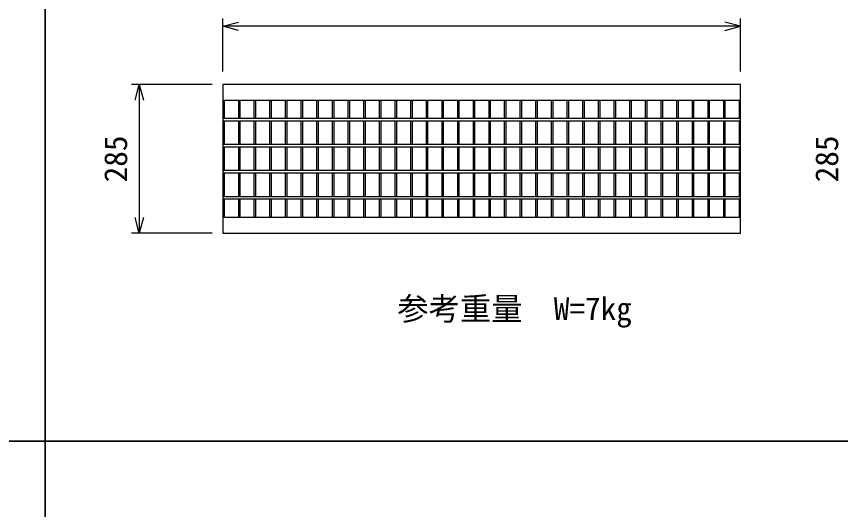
# Model space of a CAD drawing. Units: millimetres, scale not verified. Extents: x -25200 to 25200, y -8910 to 8910.
# Drawn here: x -9372 to -7792, y -1750 to -804 of the extents above; entities that cross this region are included whole.
import ezdxf
from ezdxf.enums import TextEntityAlignment as Align

# ---------------------------------------------------------------- set-up
doc = ezdxf.new("R2010")
doc.units = ezdxf.units.MM
doc.header["$LTSCALE"] = 30
for name, color, linetype, lineweight in [('0-0_DIM', 7, 'Continuous', 25), ('0-2_HATCH', 6, 'Continuous', 25), ('0-6_TXT', 7, 'Continuous', 25)]:
    doc.layers.add(name, color=color, linetype=linetype, lineweight=lineweight)
doc.styles.add('ＭＳ ゴシック', font='')
doc.styles.get('ＭＳ ゴシック').set_extended_font_data('MS Gothic')

msp = doc.modelspace()

# ---------------------------------------------------------------- linework, layer by layer
at = {"layer": '0-0_DIM'}
for p, q in [((-8976.52, -909.78), (-8976.52, -808.19)), ((-7983.52, -909.78), (-7983.52, -808.19)), ((-7983.52, -823.19), (-8976.52, -823.19)), ((-8996.52, -935.01), (-9151.52, -935.01)), ((-9136.52, -935.01), (-9136.52, -1220.01)), ((-8996.52, -1220.01), (-9151.52, -1220.01))]:
    msp.add_line(p, q, dxfattribs=at)
for points in [[(-8946.52, -831.23), (-8976.52, -823.19), (-8946.52, -815.16)], [(-8013.52, -831.23), (-7983.52, -823.19), (-8013.52, -815.16)], [(-9144.56, -965.01), (-9136.52, -935.01), (-9128.48, -965.01)], [(-9128.48, -1190.01), (-9136.52, -1220.01), (-9144.56, -1190.01)]]:
    msp.add_lwpolyline(points, dxfattribs=at)
at = {"layer": '0-2_HATCH'}
for p, q in [((-8976.52, -965.01), (-7983.52, -965.01)), ((-8973.52, -965.01), (-8973.52, -1000.01)), ((-8946.52, -965.01), (-8946.52, -1000.01)), ((-8943.52, -965.01), (-8943.52, -1000.01)), ((-8916.52, -965.01), (-8916.52, -1000.01)), ((-8913.52, -965.01), (-8913.52, -1000.01)), ((-8886.52, -965.01), (-8886.52, -1000.01)), ((-8883.52, -965.01), (-8883.52, -1000.01)), ((-8856.52, -965.01), (-8856.52, -1000.01)), ((-8853.52, -965.01), (-8853.52, -1000.01)), ((-8826.52, -965.01), (-8826.52, -1000.01)), ((-8823.52, -965.01), (-8823.52, -1000.01)), ((-8796.52, -965.01), (-8796.52, -1000.01)), ((-8793.52, -965.01), (-8793.52, -1000.01)), ((-8766.52, -965.01), (-8766.52, -1000.01)), ((-8763.52, -965.01), (-8763.52, -1000.01)), ((-8736.52, -965.01), (-8736.52, -1000.01)), ((-8733.52, -965.01), (-8733.52, -1000.01)), ((-8706.52, -965.01), (-8706.52, -1000.01)), ((-8703.52, -965.01), (-8703.52, -1000.01)), ((-8676.52, -965.01), (-8676.52, -1000.01)), ((-8673.52, -965.01), (-8673.52, -1000.01)), ((-8646.52, -965.01), (-8646.52, -1000.01)), ((-8643.52, -965.01), (-8643.52, -1000.01)), ((-8616.52, -965.01), (-8616.52, -1000.01)), ((-8613.52, -965.01), (-8613.52, -1000.01)), ((-8586.52, -965.01), (-8586.52, -1000.01)), ((-8583.52, -965.01), (-8583.52, -1000.01)), ((-8556.52, -965.01), (-8556.52, -1000.01)), ((-8553.52, -965.01), (-8553.52, -1000.01)), ((-8526.52, -965.01), (-8526.52, -1000.01)), ((-8523.52, -965.01), (-8523.52, -1000.01)), ((-8496.52, -965.01), (-8496.52, -1000.01)), ((-8493.52, -965.01), (-8493.52, -1000.01)), ((-8466.52, -965.01), (-8466.52, -1000.01)), ((-8463.52, -965.01), (-8463.52, -1000.01)), ((-8436.52, -965.01), (-8436.52, -1000.01)), ((-8433.52, -965.01), (-8433.52, -1000.01)), ((-8406.52, -965.01), (-8406.52, -1000.01)), ((-8403.52, -965.01), (-8403.52, -1000.01)), ((-8376.52, -965.01), (-8376.52, -1000.01)), ((-8373.52, -965.01), (-8373.52, -1000.01)), ((-8346.52, -965.01), (-8346.52, -1000.01)), ((-8343.52, -965.01), (-8343.52, -1000.01)), ((-8316.52, -965.01), (-8316.52, -1000.01)), ((-8313.52, -965.01), (-8313.52, -1000.01)), ((-8286.52, -965.01), (-8286.52, -1000.01)), ((-8283.52, -965.01), (-8283.52, -1000.01)), ((-8256.52, -965.01), (-8256.52, -1000.01)), ((-8253.52, -965.01), (-8253.52, -1000.01)), ((-8226.52, -965.01), (-8226.52, -1000.01)), ((-8223.52, -965.01), (-8223.52, -1000.01)), ((-8196.52, -965.01), (-8196.52, -1000.01)), ((-8193.52, -965.01), (-8193.52, -1000.01)), ((-8166.52, -965.01), (-8166.52, -1000.01)), ((-8163.52, -965.01), (-8163.52, -1000.01)), ((-8136.52, -965.01), (-8136.52, -1000.01)), ((-8133.52, -965.01), (-8133.52, -1000.01)), ((-8106.52, -965.01), (-8106.52, -1000.01)), ((-8103.52, -965.01), (-8103.52, -1000.01)), ((-8076.52, -965.01), (-8076.52, -1000.01)), ((-8073.52, -965.01), (-8073.52, -1000.01)), ((-8046.52, -965.01), (-8046.52, -1000.01)), ((-8043.52, -965.01), (-8043.52, -1000.01)), ((-8016.52, -965.01), (-8016.52, -1000.01)), ((-8013.52, -965.01), (-8013.52, -1000.01)), ((-7986.52, -965.01), (-7986.52, -1000.01)), ((-7983.52, -1000.01), (-8976.52, -1000.01)), ((-7983.52, -1005.01), (-8976.52, -1005.01)), ((-8973.52, -1005.01), (-8973.52, -1050.01)), ((-8946.52, -1005.01), (-8946.52, -1050.01)), ((-8943.52, -1005.01), (-8943.52, -1050.01)), ((-8916.52, -1005.01), (-8916.52, -1050.01)), ((-8913.52, -1005.01), (-8913.52, -1050.01)), ((-8886.52, -1005.01), (-8886.52, -1050.01)), ((-8883.52, -1005.01), (-8883.52, -1050.01)), ((-8856.52, -1005.01), (-8856.52, -1050.01)), ((-8853.52, -1005.01), (-8853.52, -1050.01)), ((-8826.52, -1005.01), (-8826.52, -1050.01)), ((-8823.52, -1005.01), (-8823.52, -1050.01)), ((-8796.52, -1005.01), (-8796.52, -1050.01)), ((-8793.52, -1005.01), (-8793.52, -1050.01)), ((-8766.52, -1005.01), (-8766.52, -1050.01)), ((-8763.52, -1005.01), (-8763.52, -1050.01)), ((-8736.52, -1005.01), (-8736.52, -1050.01)), ((-8733.52, -1005.01), (-8733.52, -1050.01)), ((-8706.52, -1005.01), (-8706.52, -1050.01)), ((-8703.52, -1005.01), (-8703.52, -1050.01)), ((-8676.52, -1005.01), (-8676.52, -1050.01)), ((-8673.52, -1005.01), (-8673.52, -1050.01)), ((-8646.52, -1005.01), (-8646.52, -1050.01)), ((-8643.52, -1005.01), (-8643.52, -1050.01)), ((-8616.52, -1005.01), (-8616.52, -1050.01)), ((-8613.52, -1005.01), (-8613.52, -1050.01)), ((-8586.52, -1005.01), (-8586.52, -1050.01)), ((-8583.52, -1005.01), (-8583.52, -1050.01)), ((-8556.52, -1005.01), (-8556.52, -1050.01)), ((-8553.52, -1005.01), (-8553.52, -1050.01)), ((-8526.52, -1005.01), (-8526.52, -1050.01)), ((-8523.52, -1005.01), (-8523.52, -1050.01)), ((-8496.52, -1005.01), (-8496.52, -1050.01)), ((-8493.52, -1005.01), (-8493.52, -1050.01)), ((-8466.52, -1005.01), (-8466.52, -1050.01)), ((-8463.52, -1005.01), (-8463.52, -1050.01)), ((-8436.52, -1005.01), (-8436.52, -1050.01)), ((-8433.52, -1005.01), (-8433.52, -1050.01)), ((-8406.52, -1005.01), (-8406.52, -1050.01)), ((-8403.52, -1005.01), (-8403.52, -1050.01)), ((-8376.52, -1005.01), (-8376.52, -1050.01)), ((-8373.52, -1005.01), (-8373.52, -1050.01)), ((-8346.52, -1005.01), (-8346.52, -1050.01)), ((-8343.52, -1005.01), (-8343.52, -1050.01)), ((-8316.52, -1005.01), (-8316.52, -1050.01)), ((-8313.52, -1005.01), (-8313.52, -1050.01)), ((-8286.52, -1005.01), (-8286.52, -1050.01)), ((-8283.52, -1005.01), (-8283.52, -1050.01)), ((-8256.52, -1005.01), (-8256.52, -1050.01)), ((-8253.52, -1005.01), (-8253.52, -1050.01)), ((-8226.52, -1005.01), (-8226.52, -1050.01)), ((-8223.52, -1005.01), (-8223.52, -1050.01)), ((-8196.52, -1005.01), (-8196.52, -1050.01)), ((-8193.52, -1005.01), (-8193.52, -1050.01)), ((-8166.52, -1005.01), (-8166.52, -1050.01)), ((-8163.52, -1005.01), (-8163.52, -1050.01)), ((-8136.52, -1005.01), (-8136.52, -1050.01)), ((-8133.52, -1005.01), (-8133.52, -1050.01)), ((-8106.52, -1005.01), (-8106.52, -1050.01)), ((-8103.52, -1005.01), (-8103.52, -1050.01)), ((-8076.52, -1005.01), (-8076.52, -1050.01)), ((-8073.52, -1005.01), (-8073.52, -1050.01)), ((-8046.52, -1005.01), (-8046.52, -1050.01)), ((-8043.52, -1005.01), (-8043.52, -1050.01)), ((-8016.52, -1005.01), (-8016.52, -1050.01)), ((-8013.52, -1005.01), (-8013.52, -1050.01)), ((-7986.52, -1005.01), (-7986.52, -1050.01)), ((-7983.52, -1050.01), (-8976.52, -1050.01)), ((-7983.52, -1055.01), (-8976.52, -1055.01)), ((-8973.52, -1055.01), (-8973.52, -1100.01)), ((-8946.52, -1055.01), (-8946.52, -1100.01)), ((-8943.52, -1055.01), (-8943.52, -1100.01)), ((-8916.52, -1055.01), (-8916.52, -1100.01)), ((-8913.52, -1055.01), (-8913.52, -1100.01)), ((-8886.52, -1055.01), (-8886.52, -1100.01)), ((-8883.52, -1055.01), (-8883.52, -1100.01)), ((-8856.52, -1055.01), (-8856.52, -1100.01)), ((-8853.52, -1055.01), (-8853.52, -1100.01)), ((-8826.52, -1055.01), (-8826.52, -1100.01)), ((-8823.52, -1055.01), (-8823.52, -1100.01)), ((-8796.52, -1055.01), (-8796.52, -1100.01)), ((-8793.52, -1055.01), (-8793.52, -1100.01)), ((-8766.52, -1055.01), (-8766.52, -1100.01)), ((-8763.52, -1055.01), (-8763.52, -1100.01)), ((-8736.52, -1055.01), (-8736.52, -1100.01)), ((-8733.52, -1055.01), (-8733.52, -1100.01)), ((-8706.52, -1055.01), (-8706.52, -1100.01)), ((-8703.52, -1055.01), (-8703.52, -1100.01)), ((-8676.52, -1055.01), (-8676.52, -1100.01)), ((-8673.52, -1055.01), (-8673.52, -1100.01)), ((-8646.52, -1055.01), (-8646.52, -1100.01)), ((-8643.52, -1055.01), (-8643.52, -1100.01)), ((-8616.52, -1055.01), (-8616.52, -1100.01)), ((-8613.52, -1055.01), (-8613.52, -1100.01)), ((-8586.52, -1055.01), (-8586.52, -1100.01)), ((-8583.52, -1055.01), (-8583.52, -1100.01)), ((-8556.52, -1055.01), (-8556.52, -1100.01)), ((-8553.52, -1055.01), (-8553.52, -1100.01)), ((-8526.52, -1055.01), (-8526.52, -1100.01)), ((-8523.52, -1055.01), (-8523.52, -1100.01)), ((-8496.52, -1055.01), (-8496.52, -1100.01)), ((-8493.52, -1055.01), (-8493.52, -1100.01)), ((-8466.52, -1055.01), (-8466.52, -1100.01)), ((-8463.52, -1055.01), (-8463.52, -1100.01)), ((-8436.52, -1055.01), (-8436.52, -1100.01)), ((-8433.52, -1055.01), (-8433.52, -1100.01)), ((-8406.52, -1055.01), (-8406.52, -1100.01)), ((-8403.52, -1055.01), (-8403.52, -1100.01)), ((-8376.52, -1055.01), (-8376.52, -1100.01)), ((-8373.52, -1055.01), (-8373.52, -1100.01)), ((-8346.52, -1055.01), (-8346.52, -1100.01)), ((-8343.52, -1055.01), (-8343.52, -1100.01)), ((-8316.52, -1055.01), (-8316.52, -1100.01)), ((-8313.52, -1055.01), (-8313.52, -1100.01)), ((-8286.52, -1055.01), (-8286.52, -1100.01)), ((-8283.52, -1055.01), (-8283.52, -1100.01)), ((-8256.52, -1055.01), (-8256.52, -1100.01)), ((-8253.52, -1055.01), (-8253.52, -1100.01)), ((-8226.52, -1055.01), (-8226.52, -1100.01)), ((-8223.52, -1055.01), (-8223.52, -1100.01)), ((-8196.52, -1055.01), (-8196.52, -1100.01)), ((-8193.52, -1055.01), (-8193.52, -1100.01)), ((-8166.52, -1055.01), (-8166.52, -1100.01)), ((-8163.52, -1055.01), (-8163.52, -1100.01)), ((-8136.52, -1055.01), (-8136.52, -1100.01)), ((-8133.52, -1055.01), (-8133.52, -1100.01)), ((-8106.52, -1055.01), (-8106.52, -1100.01)), ((-8103.52, -1055.01), (-8103.52, -1100.01)), ((-8076.52, -1055.01), (-8076.52, -1100.01)), ((-8073.52, -1055.01), (-8073.52, -1100.01)), ((-8046.52, -1055.01), (-8046.52, -1100.01)), ((-8043.52, -1055.01), (-8043.52, -1100.01)), ((-8016.52, -1055.01), (-8016.52, -1100.01)), ((-8013.52, -1055.01), (-8013.52, -1100.01)), ((-7986.52, -1055.01), (-7986.52, -1100.01)), ((-7983.52, -1100.01), (-8976.52, -1100.01)), ((-7983.52, -1105.01), (-8976.52, -1105.01)), ((-8973.52, -1105.01), (-8973.52, -1150.01)), ((-8946.52, -1105.01), (-8946.52, -1150.01)), ((-8943.52, -1105.01), (-8943.52, -1150.01)), ((-8916.52, -1105.01), (-8916.52, -1150.01)), ((-8913.52, -1105.01), (-8913.52, -1150.01)), ((-8886.52, -1105.01), (-8886.52, -1150.01)), ((-8883.52, -1105.01), (-8883.52, -1150.01)), ((-8856.52, -1105.01), (-8856.52, -1150.01)), ((-8853.52, -1105.01), (-8853.52, -1150.01)), ((-8826.52, -1105.01), (-8826.52, -1150.01)), ((-8823.52, -1105.01), (-8823.52, -1150.01)), ((-8796.52, -1105.01), (-8796.52, -1150.01)), ((-8793.52, -1105.01), (-8793.52, -1150.01)), ((-8766.52, -1105.01), (-8766.52, -1150.01)), ((-8763.52, -1105.01), (-8763.52, -1150.01)), ((-8736.52, -1105.01), (-8736.52, -1150.01)), ((-8733.52, -1105.01), (-8733.52, -1150.01)), ((-8706.52, -1105.01), (-8706.52, -1150.01)), ((-8703.52, -1105.01), (-8703.52, -1150.01)), ((-8676.52, -1105.01), (-8676.52, -1150.01)), ((-8673.52, -1105.01), (-8673.52, -1150.01)), ((-8646.52, -1105.01), (-8646.52, -1150.01)), ((-8643.52, -1105.01), (-8643.52, -1150.01)), ((-8616.52, -1105.01), (-8616.52, -1150.01)), ((-8613.52, -1105.01), (-8613.52, -1150.01)), ((-8586.52, -1105.01), (-8586.52, -1150.01)), ((-8583.52, -1105.01), (-8583.52, -1150.01)), ((-8556.52, -1105.01), (-8556.52, -1150.01)), ((-8553.52, -1105.01), (-8553.52, -1150.01)), ((-8526.52, -1105.01), (-8526.52, -1150.01)), ((-8523.52, -1105.01), (-8523.52, -1150.01)), ((-8496.52, -1105.01), (-8496.52, -1150.01)), ((-8493.52, -1105.01), (-8493.52, -1150.01)), ((-8466.52, -1105.01), (-8466.52, -1150.01)), ((-8463.52, -1105.01), (-8463.52, -1150.01)), ((-8436.52, -1105.01), (-8436.52, -1150.01)), ((-8433.52, -1105.01), (-8433.52, -1150.01)), ((-8406.52, -1105.01), (-8406.52, -1150.01)), ((-8403.52, -1105.01), (-8403.52, -1150.01)), ((-8376.52, -1105.01), (-8376.52, -1150.01)), ((-8373.52, -1105.01), (-8373.52, -1150.01)), ((-8346.52, -1105.01), (-8346.52, -1150.01)), ((-8343.52, -1105.01), (-8343.52, -1150.01)), ((-8316.52, -1105.01), (-8316.52, -1150.01)), ((-8313.52, -1105.01), (-8313.52, -1150.01)), ((-8286.52, -1105.01), (-8286.52, -1150.01)), ((-8283.52, -1105.01), (-8283.52, -1150.01)), ((-8256.52, -1105.01), (-8256.52, -1150.01)), ((-8253.52, -1105.01), (-8253.52, -1150.01)), ((-8226.52, -1105.01), (-8226.52, -1150.01)), ((-8223.52, -1105.01), (-8223.52, -1150.01)), ((-8196.52, -1105.01), (-8196.52, -1150.01)), ((-8193.52, -1105.01), (-8193.52, -1150.01)), ((-8166.52, -1105.01), (-8166.52, -1150.01)), ((-8163.52, -1105.01), (-8163.52, -1150.01)), ((-8136.52, -1105.01), (-8136.52, -1150.01)), ((-8133.52, -1105.01), (-8133.52, -1150.01)), ((-8106.52, -1105.01), (-8106.52, -1150.01)), ((-8103.52, -1105.01), (-8103.52, -1150.01)), ((-8076.52, -1105.01), (-8076.52, -1150.01)), ((-8073.52, -1105.01), (-8073.52, -1150.01)), ((-8046.52, -1105.01), (-8046.52, -1150.01)), ((-8043.52, -1105.01), (-8043.52, -1150.01)), ((-8016.52, -1105.01), (-8016.52, -1150.01)), ((-8013.52, -1105.01), (-8013.52, -1150.01)), ((-7986.52, -1105.01), (-7986.52, -1150.01)), ((-7983.52, -1150.01), (-8976.52, -1150.01)), ((-7983.52, -1155.01), (-8976.52, -1155.01)), ((-8973.52, -1155.01), (-8973.52, -1190.01)), ((-8946.52, -1155.01), (-8946.52, -1190.01)), ((-8943.52, -1155.01), (-8943.52, -1190.01)), ((-8916.52, -1155.01), (-8916.52, -1190.01)), ((-8913.52, -1155.01), (-8913.52, -1190.01)), ((-8886.52, -1155.01), (-8886.52, -1190.01)), ((-8883.52, -1155.01), (-8883.52, -1190.01)), ((-8856.52, -1155.01), (-8856.52, -1190.01)), ((-8853.52, -1155.01), (-8853.52, -1190.01)), ((-8826.52, -1155.01), (-8826.52, -1190.01)), ((-8823.52, -1155.01), (-8823.52, -1190.01)), ((-8796.52, -1155.01), (-8796.52, -1190.01)), ((-8793.52, -1155.01), (-8793.52, -1190.01)), ((-8766.52, -1155.01), (-8766.52, -1190.01)), ((-8763.52, -1155.01), (-8763.52, -1190.01)), ((-8736.52, -1155.01), (-8736.52, -1190.01)), ((-8733.52, -1155.01), (-8733.52, -1190.01)), ((-8706.52, -1155.01), (-8706.52, -1190.01)), ((-8703.52, -1155.01), (-8703.52, -1190.01)), ((-8676.52, -1155.01), (-8676.52, -1190.01)), ((-8673.52, -1155.01), (-8673.52, -1190.01)), ((-8646.52, -1155.01), (-8646.52, -1190.01)), ((-8643.52, -1155.01), (-8643.52, -1190.01)), ((-8616.52, -1155.01), (-8616.52, -1190.01)), ((-8613.52, -1155.01), (-8613.52, -1190.01)), ((-8586.52, -1155.01), (-8586.52, -1190.01)), ((-8583.52, -1155.01), (-8583.52, -1190.01)), ((-8556.52, -1155.01), (-8556.52, -1190.01)), ((-8553.52, -1155.01), (-8553.52, -1190.01)), ((-8526.52, -1155.01), (-8526.52, -1190.01)), ((-8523.52, -1155.01), (-8523.52, -1190.01)), ((-8496.52, -1155.01), (-8496.52, -1190.01)), ((-8493.52, -1155.01), (-8493.52, -1190.01)), ((-8466.52, -1155.01), (-8466.52, -1190.01)), ((-8463.52, -1155.01), (-8463.52, -1190.01)), ((-8436.52, -1155.01), (-8436.52, -1190.01)), ((-8433.52, -1155.01), (-8433.52, -1190.01)), ((-8406.52, -1155.01), (-8406.52, -1190.01)), ((-8403.52, -1155.01), (-8403.52, -1190.01)), ((-8376.52, -1155.01), (-8376.52, -1190.01)), ((-8373.52, -1155.01), (-8373.52, -1190.01)), ((-8346.52, -1155.01), (-8346.52, -1190.01)), ((-8343.52, -1155.01), (-8343.52, -1190.01)), ((-8316.52, -1155.01), (-8316.52, -1190.01)), ((-8313.52, -1155.01), (-8313.52, -1190.01)), ((-8286.52, -1155.01), (-8286.52, -1190.01)), ((-8283.52, -1155.01), (-8283.52, -1190.01)), ((-8256.52, -1155.01), (-8256.52, -1190.01)), ((-8253.52, -1155.01), (-8253.52, -1190.01)), ((-8226.52, -1155.01), (-8226.52, -1190.01)), ((-8223.52, -1155.01), (-8223.52, -1190.01)), ((-8196.52, -1155.01), (-8196.52, -1190.01)), ((-8193.52, -1155.01), (-8193.52, -1190.01)), ((-8166.52, -1155.01), (-8166.52, -1190.01)), ((-8163.52, -1155.01), (-8163.52, -1190.01)), ((-8136.52, -1155.01), (-8136.52, -1190.01)), ((-8133.52, -1155.01), (-8133.52, -1190.01)), ((-8106.52, -1155.01), (-8106.52, -1190.01)), ((-8103.52, -1155.01), (-8103.52, -1190.01)), ((-8076.52, -1155.01), (-8076.52, -1190.01)), ((-8073.52, -1155.01), (-8073.52, -1190.01)), ((-8046.52, -1155.01), (-8046.52, -1190.01)), ((-8043.52, -1155.01), (-8043.52, -1190.01)), ((-8016.52, -1155.01), (-8016.52, -1190.01)), ((-8013.52, -1155.01), (-8013.52, -1190.01)), ((-7986.52, -1155.01), (-7986.52, -1190.01)), ((-7983.52, -1190.01), (-8976.52, -1190.01))]:
    msp.add_line(p, q, dxfattribs=at)
msp.add_lwpolyline([(-8976.52, -935.01), (-8976.52, -1220.01), (-7983.52, -1220.01), (-7983.52, -935.01)], close=True, dxfattribs=at)
at = {"layer": '0-6_TXT'}
for points in [[(-11416.68, -1618.68), (-9316.68, -1618.68), (-9316.68, 1611.24), (-11416.68, 1611.24)], [(-9316.68, -1618.68), (-7216.68, -1618.68), (-7216.68, 1611.24), (-9316.68, 1611.24)], [(-13516.68, -1778.68), (-9316.68, -1778.68), (-9316.68, -1618.68), (-13516.68, -1618.68)], [(-9316.68, -1778.68), (-5116.68, -1778.68), (-5116.68, -1618.68), (-9316.68, -1618.68)]]:
    msp.add_lwpolyline(points, close=True, dxfattribs=at)

# ---------------------------------------------------------------- texts
at = {"layer": '0-0_DIM', "style": 'ＭＳ ゴシック'}
for p in [(-9146.52, -1122.51), (-7783.18, -1122.51)]:
    msp.add_text('285', height=43.99, rotation=90, dxfattribs=at).set_placement(p, align=Align.BOTTOM_LEFT)
msp.add_text('参考重量\u3000W=7kg', height=43.99, dxfattribs=at).set_placement((-8641.68, -1400.01), align=Align.BOTTOM_LEFT)

doc.saveas('drawing.dxf')
